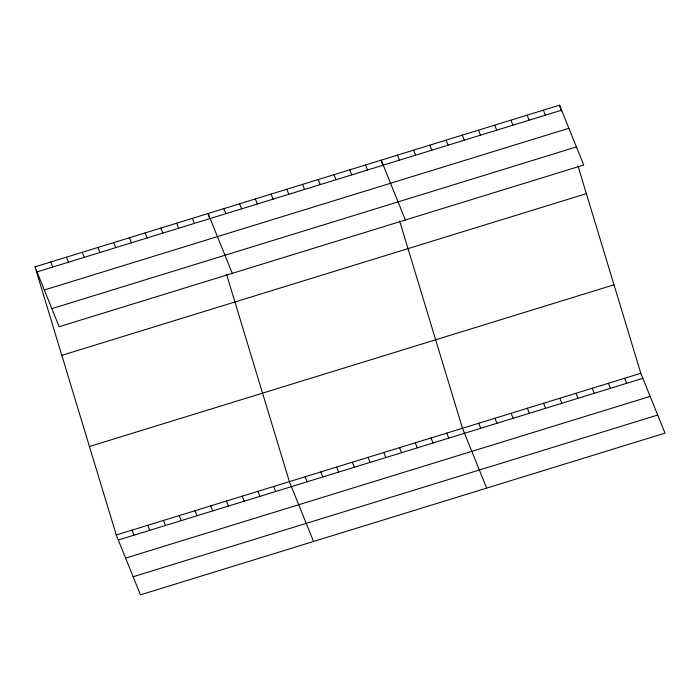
<?xml version="1.0" encoding="UTF-8"?>
<svg xmlns="http://www.w3.org/2000/svg" width="700" height="700" viewBox="0 0 700 700"><rect width="100%" height="100%" fill="white"/><g stroke="black" fill="none" stroke-linecap="round" stroke-linejoin="round"><path stroke-width="1.05" d="M35 266.875L559.554 105.166L583.73 165.008L59.176 326.716L35 266.875L116.27 534.992L140.446 594.834L665 433.125L640.824 373.284L578.025 166.119M37.03 271.898L561.584 110.189M44.336 289.993L568.89 128.284M51.87 308.63L576.424 146.921M61.819 355.355L586.372 193.646M89.451 446.512L614.005 284.804M116.27 534.992L640.824 373.284M118.3 540.015L642.854 378.306M125.606 558.101L650.16 396.392M133.14 576.739L657.694 415.039M543.34 110.163L545.37 115.185M527.126 115.159L529.156 120.19M624.61 378.28L626.64 383.303M510.912 120.164L512.942 125.186M608.396 383.276L610.426 388.299M494.699 125.16L496.729 130.183M592.183 388.273L594.212 393.295M478.485 130.156L480.515 135.179M575.969 393.277L577.999 398.3M462.271 135.153L464.301 140.175M559.755 398.274L561.785 403.296M446.058 140.157L448.088 145.18M543.541 403.27L545.571 408.293M429.844 145.154L431.874 150.176M527.327 408.266L529.358 413.289M413.63 150.15L415.66 155.173M511.114 413.262L513.144 418.294M397.416 155.146L399.446 160.169M494.9 418.267L496.93 423.29M405.379 219.992L381.203 160.143L382.69 165.06M478.686 423.264L480.716 428.286M365.47 164.999L367.5 170.021M486.649 488.11L462.472 428.26L399.683 221.095M349.729 169.846L351.759 174.869M446.74 433.116L448.77 438.139M333.996 174.702L336.026 179.725M430.999 437.964L433.029 442.986M318.255 179.55L320.285 184.572M415.266 442.811L417.296 447.842M302.523 184.406L304.553 189.429M399.525 447.668L401.555 452.69M286.781 189.254L288.811 194.276M383.793 452.515L385.822 457.537M271.049 194.101L273.079 199.133M368.051 457.371L370.081 462.394M255.307 198.957L257.338 203.98M352.319 462.219L354.349 467.241M239.575 203.805L241.605 208.827M336.578 467.075L338.608 472.097M223.843 208.661L225.864 213.684M320.845 471.923L322.875 476.945M232.277 273.359L208.101 213.509L209.589 218.426M305.113 476.77L307.134 481.801M192.369 218.365L194.399 223.388M313.547 541.468L289.371 481.626L226.581 274.461M176.627 223.213L178.657 228.235M273.639 486.474L275.669 491.496M160.895 228.06L162.925 233.091M257.898 491.33L259.928 496.352M145.154 232.916L147.184 237.939M242.165 496.177L244.195 501.2M129.421 237.764L131.451 242.786M226.424 501.034L228.454 506.056M113.68 242.62L115.71 247.642M210.691 505.881L212.721 510.904M97.947 247.468L99.978 252.49M194.95 510.729L196.98 515.76M82.206 252.324L84.236 257.346M179.218 515.585L181.248 520.608M66.474 257.171L68.504 262.194M163.476 520.433L165.506 525.455M50.732 262.019L52.762 267.05M147.744 525.289L149.774 530.311M132.002 530.136L134.032 535.159M559.554 105.166L561.339 111.064"/></g></svg>
